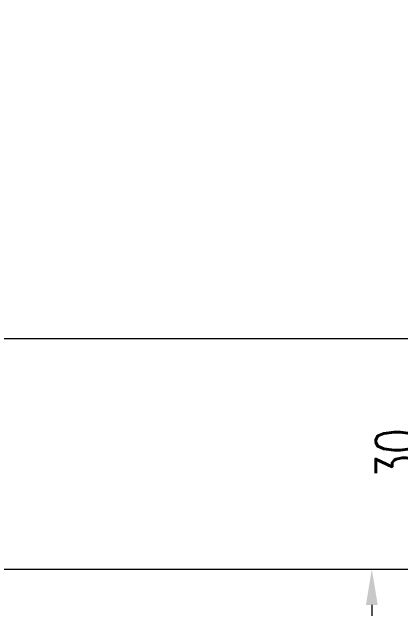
# Model space of a CAD drawing. Header units: millimetres. Extents: x 1953 to 4389, y 564 to 2287.
# Drawn here: x 2726.7 to 2835.5, y 1853 to 2020.2 of the extents above; entities that cross this region are included whole.
import ezdxf

# ---------------------------------------------------------------- set-up
doc = ezdxf.new("R2010")
doc.units = ezdxf.units.MM
doc.layers.add('AM_5', color=3, linetype='Continuous', lineweight=25)
doc.styles.add('SLDTEXTSTYLE1', font='txt.shx', dxfattribs={"width": 0.7, "bigfont": 'gbcbig.shx'})
doc.dimstyles.new('SLDDIMSTYLE12$0', dxfattribs={"dimtxt": 12, "dimasz": 10, "dimexe": 0, "dimexo": 0.0625, "dimgap": 0.875, "dimtad": 1, "dimdec": 1, "dimlfac": 1.8, "dimrnd": 1e-09, "dimzin": 12, "dimdsep": 46, "dimtxsty": 'SLDTEXTSTYLE1', "dimcen": 0.09, "dimdle": 8.16, "dimclrd": 3, "dimclre": 3, "dimadec": 0, "dimazin": 3, "dimtfac": 1, "dimtdec": 1, "dimtofl": 0, "dimtmove": 0, "dimatfit": 3, "dimfxl": 0, "dimfrac": 2, "dimtolj": 1, "dimlwd": 5, "dimlwe": 5, "dimarcsym": 0})

# ---------------------------------------------------------------- blocks, each defined once
blk = doc.blocks.new('*D62')
at = {"layer": 'AM_5', "color": 3, "lineweight": 5, "transparency": 16777216}
blk.add_line((2661.75, 2227.3), (2841.58, 2227.3), dxfattribs=at)
at = {"layer": 'AM_5', "color": 3, "linetype": 'Continuous', "lineweight": 5, "transparency": 16777216}
for p, q in [((2841.58, 2217.3), (2841.58, 1938.56)), ((2708.75, 1928.56), (2841.58, 1928.56))]:
    blk.add_line(p, q, dxfattribs=at)
at = {"layer": 'AM_5', "color": 3, "transparency": 16777216}
for points in [[(2839.91, 2217.3), (2843.24, 2217.3), (2841.58, 2227.3)], [(2839.91, 1938.56), (2843.24, 1938.56), (2841.58, 1928.56)]]:
    blk.add_solid(points, dxfattribs=at)
at = {"layer": 'Defpoints', "color": 0, "transparency": 16777216}
for p in [(2661.69, 2227.3), (2708.69, 1928.56), (2841.58, 1928.56)]:
    blk.add_point(p, dxfattribs=at)
at = {"layer": 'AM_5', "color": 0, "transparency": 16777216, "insert": (2834.7, 2077.93), "char_height": 12, "attachment_point": 5, "rotation": 90, "style": 'SLDTEXTSTYLE1'}
blk.add_mtext('\\A1;300', dxfattribs=at)
blk = doc.blocks.new('*D70')
at = {"layer": 'AM_5', "color": 3, "lineweight": 5, "transparency": 16777216}
blk.add_line((2708.82, 1928.56), (2841.55, 1928.56), dxfattribs=at)
at = {"layer": 'AM_5', "color": 3, "linetype": 'Continuous', "lineweight": 5, "transparency": 16777216}
for p, q in [((2841.55, 1918.56), (2841.55, 1873.84)), ((2722.92, 1863.84), (2841.55, 1863.84))]:
    blk.add_line(p, q, dxfattribs=at)
at = {"layer": 'AM_5', "color": 3, "transparency": 16777216}
for points in [[(2839.89, 1918.56), (2843.22, 1918.56), (2841.55, 1928.56)], [(2839.89, 1873.84), (2843.22, 1873.84), (2841.55, 1863.84)]]:
    blk.add_solid(points, dxfattribs=at)
at = {"layer": 'Defpoints', "color": 0, "transparency": 16777216}
for p in [(2708.75, 1928.56), (2722.86, 1863.84), (2841.55, 1863.84)]:
    blk.add_point(p, dxfattribs=at)
at = {"layer": 'AM_5', "color": 0, "transparency": 16777216, "insert": (2834.68, 1896.2), "char_height": 12, "attachment_point": 5, "rotation": 90, "style": 'SLDTEXTSTYLE1'}
blk.add_mtext('\\A1;30', dxfattribs=at)
blk = doc.blocks.new('*D71')
at = {"layer": 'AM_5', "color": 3, "lineweight": 5, "transparency": 16777216}
blk.add_line((2722.92, 1863.84), (2827.58, 1863.84), dxfattribs=at)
at = {"layer": 'AM_5', "color": 3, "linetype": 'Continuous', "lineweight": 5, "transparency": 16777216}
for p, q in [((2827.58, 1853.84), (2827.58, 1480.84)), ((2727.42, 1470.84), (2827.58, 1470.84))]:
    blk.add_line(p, q, dxfattribs=at)
at = {"layer": 'AM_5', "color": 3, "transparency": 16777216}
for points in [[(2825.92, 1853.84), (2829.25, 1853.84), (2827.58, 1863.84)], [(2825.92, 1480.84), (2829.25, 1480.84), (2827.58, 1470.84)]]:
    blk.add_solid(points, dxfattribs=at)
at = {"layer": 'Defpoints', "color": 0, "transparency": 16777216}
for p in [(2722.86, 1863.84), (2727.36, 1470.84), (2827.58, 1470.84)]:
    blk.add_point(p, dxfattribs=at)
at = {"layer": 'AM_5', "color": 0, "transparency": 16777216, "insert": (2820.71, 1667.34), "char_height": 12, "attachment_point": 5, "rotation": 90, "style": 'SLDTEXTSTYLE1'}
blk.add_mtext('\\A1;393', dxfattribs=at)

msp = doc.modelspace()

# ---------------------------------------------------------------- dimensions: what is measured, and where the dimension line sits
at = {"layer": 'AM_5'}
for base, p1, p2, text, picture, middle in [((2841.578, 1928.555), (2661.686, 2227.296), (2708.687, 1928.555), '300', '*D62', (2834.703, 2077.926)), ((2841.554, 1863.842), (2708.753, 1928.555), (2722.859, 1863.842), '30', '*D70', (2834.679, 1896.198))]:
    dim = msp.add_linear_dim(base=base, p1=p1, p2=p2, angle=90, text=text, dimstyle='SLDDIMSTYLE12$0', override={"dimlfac": 1, "dimpost": ''}, dxfattribs=at)
    dim.commit()
    dim.dimension.update_dxf_attribs({"geometry": picture, "text_midpoint": middle})
dim = msp.add_linear_dim(base=(2827.584, 1470.842), p1=(2722.859, 1863.842), p2=(2727.359, 1470.842), angle=90, dimstyle='SLDDIMSTYLE12$0', override={"dimlfac": 1}, dxfattribs=at)
dim.commit()
dim.dimension.update_dxf_attribs({"geometry": '*D71', "text_midpoint": (2820.709, 1667.342)})

doc.saveas('drawing.dxf')
